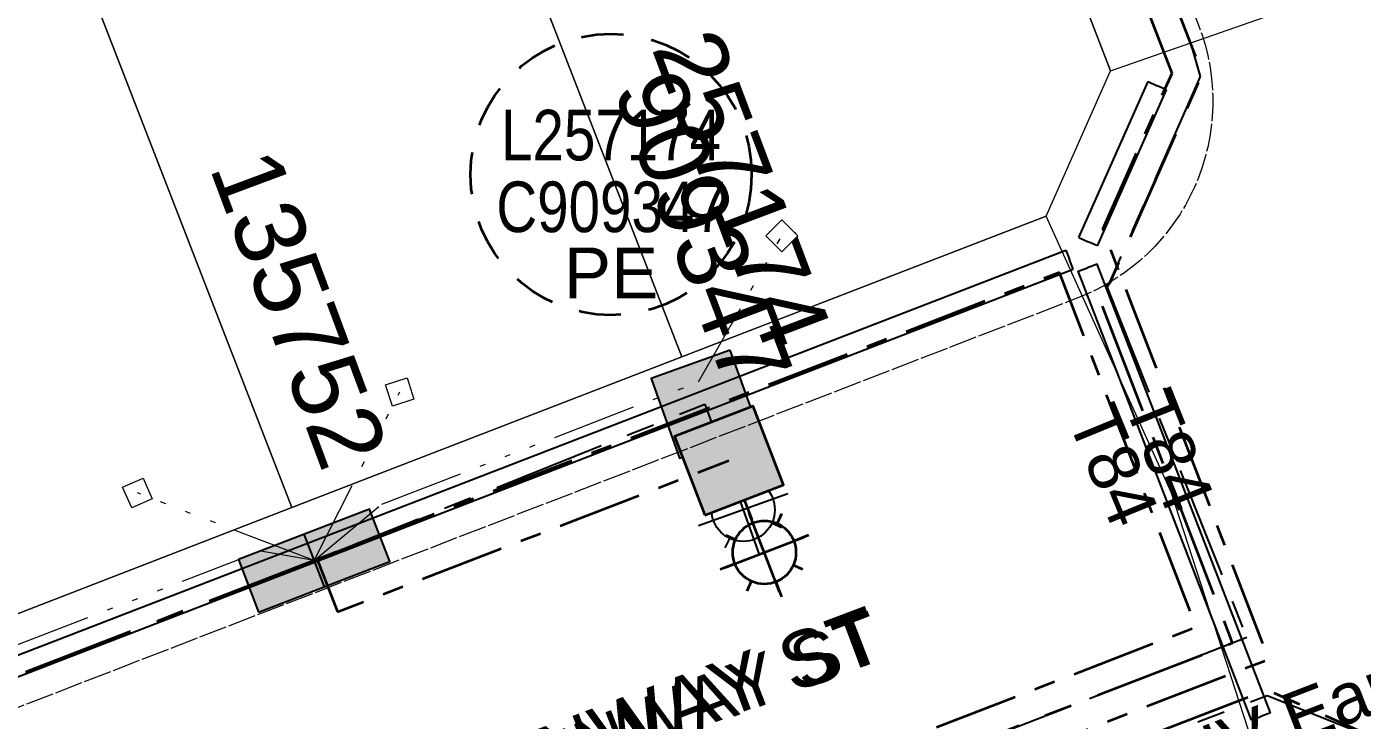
# Model space of a CAD drawing. Header units: metres. Extents: x 0 to 311505, y 0 to 6270811.
# Drawn here: x 310649.45 to 310696.96, y 6270309.97 to 6270334.63 of the extents above; entities that cross this region are included whole.
import ezdxf
from ezdxf import colors
from ezdxf.entities.mleader import LeaderData, LeaderLine
from ezdxf.enums import TextEntityAlignment as Align
from ezdxf.math import Vec2, Vec3

# ---------------------------------------------------------------- set-up
doc = ezdxf.new("R2010")
doc.units = ezdxf.units.M
for name, pattern in [('Cable Exist OH', [1, 1, 0]), ('Cable Exist UG', [7, 4, -1, 1, -1]), ('Dash', [5, 3, -2]), ('PHANTOMX2', [6.6, 3, -0.75, 0.2, -0.75, 0.2, -0.75, 0.2, -0.75])]:
    doc.linetypes.add(name, pattern=pattern)
doc.layers.get('0').update_dxf_attribs({"color": 6})
for name, color, linetype, lineweight in [('_User Miscellaneous1', 30, 'Continuous', 13), ('_User_HV_Exist', 1, 'Continuous', 35), ('_User_LV_Exist', 5, 'Continuous', 35), ('Cadastre Land Parcels_SP_EXT', 118, 'Continuous', 15), ('Cadastre Roads_SP_EXT', 218, 'Continuous', 15), ('Mains_HV_EXT', 13, 'Continuous', 25), ('Mains_LV_EXT', 163, 'Continuous', 25), ('Mains_LV_SL_EXT', 135, 'Continuous', 25), ('Services_SP_EXT', 42, 'PHANTOMX2', 20)]:
    doc.layers.add(name, color=color, linetype=linetype, lineweight=lineweight)
doc.layers.add('Cadastre Roads_SP_NEW', color=214, linetype='Continuous', lineweight=15, transparency=0.65)
for name, color, linetype in [('Equip_SP_SL_EXT', 7, 'Continuous'), ('Notes', 7, 'Continuous'), ('SupportsUG_SP_LV_EXT', 7, 'Continuous'), ('SupportsUG_SP_LV_SL_EXT', 7, 'Continuous'), ('UG_Details_SP_MISC', 7, 'Continuous')]:
    doc.layers.add(name, color=color, linetype=linetype)
doc.styles.add('COLUMN_LABEL', font='arial.ttf', dxfattribs={"height": 2})
doc.styles.add('iecARIAL', font='arial.ttf', dxfattribs={"height": 2})
doc.styles.add('POLE_LABEL', font='arial.ttf', dxfattribs={"height": 2})
doc.styles.add('SL_LABEL', font='arial.ttf', dxfattribs={"height": 2})
doc.styles.get("Standard").update_dxf_attribs({"font": 'arial.ttf'})

# ---------------------------------------------------------------- blocks, each defined once
blk = doc.blocks.new('COLUMN_EXT')
blk.add_hatch(color=256).paths.add_polyline_path([(1.5, -1.5), (1.5, 1.5), (-1.5, 1.5), (-1.5, -1.5)])
blk.add_lwpolyline([(1.5, 1.5), (-1.5, 1.5), (-1.5, -1.5), (1.5, -1.5)], close=True)
at = {"flags": 9}
for tag, p in [('SUBURB', (-1.813, 1.8)), ('NOTES', (-1.813, 2)), ('STREETNAME', (-1.813, 1.6)), ('LOCATION', (-1.813, 1.4)), ('LEGEND', (-1.813, 1.2)), ('USAGE', (-1.813, 1)), ('COLUMN_TYPE', (-1.813, 0.4)), ('OWNED_BY', (-1.813, 0.6)), ('STATE', (-1.813, 0.8))]:
    blk.add_attdef(tag, text='', height=0.2, rotation=180, dxfattribs=at).set_placement(p, align=Align.MIDDLE_LEFT)
at = {"flags": 1}
blk.add_attdef('Z', (-1.813, 2.351), '', height=0.2, rotation=180, dxfattribs=at)
at = {"flags": 9}
for tag, style, p in [('STRUCTURE_PLANT_NUMBER', 'POLE_LABEL', (-1.813, -0.031)), ('STREET_CODE', 'COLUMN_LABEL', (-1.813, 0.2))]:
    blk.add_attdef(tag, text='', height=0.2, rotation=180, dxfattribs=dict(at, style=style)).set_placement(p, align=Align.MIDDLE_LEFT)
at = {"style": 'COLUMN_LABEL', "width": 0.9, "flags": 8}
blk.add_attdef('ASSET_NUM', text='', height=2, rotation=270, dxfattribs=at).set_placement((2, -4), align=Align.MIDDLE_LEFT)
blk = doc.blocks.new('PILLAR_EXT')
blk.add_hatch(color=256).paths.add_polyline_path([(-2.5, 1), (-2.5, -1), (2.5, -1), (2.5, 1)])
for p, q in [((0, 1), (0, -1)), ((-2.5, 0), (2.5, 0))]:
    blk.add_line(p, q)
at = {"ltscale": 10}
blk.add_line((2.5, 0), (-2.5, 0), dxfattribs=at)
blk.add_lwpolyline([(-2.5, -1), (-1.25, -1), (1.25, -1), (2.5, -1), (2.5, 1), (-2.5, 1)], close=True)
at = {"width": 0.9, "flags": 8}
blk.add_attdef('ASSET_NUM', text='', height=2, rotation=90, dxfattribs=at).set_placement((-2, 4), align=Align.MIDDLE_LEFT)
for tag, p, flags in [('OWNED_BY', (0, -0.2), 9), ('STATE', (0, -0.4), 9), ('SUPPORT_TYPE', (0, -0.6), 9), ('USAGE', (0, -0.8), 9), ('LEGEND', (0, -1), 9), ('LOCATION', (0, -1.2), 9), ('NOTES', (0, -1.4), 9), ('PARENT', (0, -1.6), 9), ('STREETNAME', (0, -1.8), 9), ('SUBURB', (0, -2), 1)]:
    blk.add_attdef(tag, p, '', height=0.2, dxfattribs=dict(flags=flags))
blk = doc.blocks.new('*U361')
at = {"flags": 9}
for tag, p in [('LRATECODE', (-7.4, 0)), ('LOUTREACHVOCAB', (-7.2, 0)), ('LOUTREACH', (-7, 0)), ('LANTNUMBER', (-6.6, 0)), ('LNEW', (-6.4, 0)), ('LMASTVOCAB', (-6.2, 0)), ('LMAST', (-6, 0)), ('LLAMPVOCAB', (-5.8, 0)), ('LLAMP', (-5.6, 0)), ('LEXIST', (-5.4, 0)), ('LCHARGE3PERCENT', (-5.2, 0)), ('LCHARGE3', (-5, 0)), ('LCHARGE2PERCENT', (-4.8, 0)), ('LCHARGE2', (-4.6, 0)), ('LCHARGE1PERCENT', (-4.4, 0)), ('LCHARGE1', (-4.2, 0)), ('LCATEGORY', (-4, 0)), ('LBRACKETVOCAB', (-3.8, 0)), ('LBRACKET', (-3.6, 0)), ('LKINGHEIGHT', (-3.4, 0)), ('CREPLACE', (-3.2, 0)), ('CREMOVE', (-3, 0)), ('CNUMBER', (-2.8, 0)), ('CNEW', (-2.6, 0)), ('CEXIST', (-2.4, 0)), ('USAGE', (-2.2, 0)), ('STATE', (-2, 0)), ('OWNED_BY', (-1.8, 0)), ('ORIENTATION', (-1.6, 0)), ('OPERATING_VOLTAGE', (-1.4, 0)), ('NO_PHASES', (-1.2, 0)), ('LANTERN_TYPE', (-1, 0)), ('LANTERN_PURPOSE', (-0.8, 0)), ('CONTROL_TYPE', (-0.6, 0)), ('CONSTRUCTED_VOLTAGE', (-0.4, 0))]:
    blk.add_attdef(tag, text='', height=0.001, rotation=270, dxfattribs=at).set_placement(p, align=Align.MIDDLE_LEFT)
at = {"style": 'SL_LABEL', "flags": 9}
blk.add_attdef('STREET_CODE', text='', height=0.001, rotation=270, dxfattribs=at).set_placement((0.001, 0), align=Align.MIDDLE_LEFT)
at = {"flags": 1}
blk.add_attdef('Z', (0, 0), '', height=0.001, rotation=270, dxfattribs=at)
at = {"width": 0.9}
blk.add_attdef('LNUMBER', text='', height=1, rotation=289.8558, dxfattribs=at).set_placement((1.437, -6.924), align=Align.MIDDLE_LEFT)
at = {"flags": 9}
for tag, p in [('LREMOVE', (0, -7.6)), ('LREPLACE', (0, -7.8)), ('LTYPE', (0, -8)), ('LTYPEVOCAB', (0, -8.2)), ('LEGEND', (0, -8.4)), ('SUBURB', (0, -8.6)), ('STREETNAME', (0, -8.8)), ('LOCATION', (0, -9)), ('NOTES', (0, -9.2)), ('MAINTAINED_BY', (0, -9.863))]:
    blk.add_attdef(tag, text='', height=0.001, dxfattribs=at).set_placement(p, align=Align.MIDDLE_LEFT)
blk.add_attdef('OPERATED_BY', (0, -9.607), '', height=0.001, dxfattribs=at)
at = {"transparency": 33554687}
blk.add_wipeout([(1.932, -5.349), (0.721, -5.12), (-0.229, -4.335), (0.001, -3.125), (0.785, -2.175), (1.996, -2.404), (2.946, -3.189), (2.716, -4.4)], dxfattribs=at)
for p, q in [((0, 0), (1.359, -3.762)), ((1.996, -2.404), (1.837, -2.744)), ((0.001, -3.125), (0.34, -3.284)), ((2.946, -3.189), (1.359, -3.762)), ((1.359, -3.762), (-0.229, -4.335)), ((1.359, -3.762), (1.932, -5.349)), ((2.716, -4.4), (2.377, -4.24)), ((0.721, -5.12), (0.881, -4.781))]:
    blk.add_line(p, q)
blk.add_circle((1.359, -3.762), 1.125)
blk = doc.blocks.new('CCP_EXT')
at = {"flags": 9}
for tag, p in [('OWNED_BY', (0, -1)), ('USAGE', (0, -1.2)), ('LEGEND', (0, -1.4)), ('STATE', (0, -1.8)), ('LIFE_SUPPORT', (0, -1.6)), ('NOTES', (0, -2))]:
    blk.add_attdef(tag, text='', height=0.2, dxfattribs=at).set_placement(p, align=Align.MIDDLE_LEFT)
at = {"transparency": 33554687}
blk.add_wipeout([(0, 0.566), (0.566, 0), (0, -0.566), (-0.566, 0)], dxfattribs=at)
blk.add_lwpolyline([(-0.566, 0), (0, 0.566), (0.566, 0), (0, -0.566), (-0.566, 0)])
at = {"flags": 1}
blk.add_attdef('Z', (0, 0), '', height=0.2, dxfattribs=at)
at = {"flags": 9}
for tag, p in [('CCP_TYPE', (0, 0)), ('CONSTRUCTED_VOLTAGE', (0, -0.2)), ('NO_PHASES', (0, -0.4)), ('OPERATING_VOLTAGE', (0, -0.6)), ('ORIENTATION', (0, -0.8))]:
    blk.add_attdef(tag, text='', height=0.2, dxfattribs=at).set_placement(p, align=Align.MIDDLE_LEFT)
blk = doc.blocks.new('*U285')
at = {"linetype": 'Dash', "ltscale": 0.5}
blk.add_circle((0, 0), 5, dxfattribs=at)
at = {"insert": (0, -2.6), "char_height": 1.8, "attachment_point": 2}
blk.add_mtext('PE', dxfattribs=at)
at = {"width": 0.8}
blk.add_attdef('SNUMBER', text='', height=1.8, dxfattribs=at).set_placement((0, 0.5), align=Align.CENTER)
at = {"flags": 1}
blk.add_attdef('Z', (0, 0), '', height=0.2, dxfattribs=at)
at = {"width": 0.8}
blk.add_attdef('CNUMBER', text='', height=1.8, dxfattribs=at).set_placement((0, -0.25), align=Align.TOP_CENTER)
blk = doc.blocks.new('*U415')
for p, q in [((-3.5, 1.125), (-3.5, 1.688)), ((-4.561, 1.061), (-4.295, 0.795)), ((-2.439, 1.061), (-2.705, 0.795)), ((-4.625, 0), (-5.188, 0)), ((-4.561, -1.061), (-4.295, -0.795)), ((-2.439, -1.061), (-2.705, -0.795)), ((-3.5, -1.688), (-3.5, -1.125))]:
    blk.add_line(p, q)
at = {"linetype": 'Continuous'}
blk.add_line((-5, 0), (-2, 0), dxfattribs=at)
at = {"linetype": 'Continuous', "flags": 128}
blk.add_lwpolyline([(-3.5, 1.5), (-3.5, -1.5)], dxfattribs=at)
blk.add_circle((-3.5, 0), 1.125)
at = {"transparency": 33554687}
blk.add_wipeout([(-1.5, 1.5), (-1.5, -1.5), (1.5, -1.5), (1.5, 1.5)], dxfattribs=at)
at = {"linetype": 'Continuous'}
h = blk.add_hatch(color=256, dxfattribs=at)
h.dxf.hatch_style = 1
h.paths.add_polyline_path([(-1.5, 1.5), (-1.5, -1.5), (1.5, -1.5), (1.5, 1.5)])
blk.add_line((-1.5, 0), (-2.25, 0))
blk.add_lwpolyline([(-1.5, 1.5), (-1.5, -1.5), (1.5, -1.5), (1.5, 1.5)], close=True)

msp = doc.modelspace()

# ---------------------------------------------------------------- linework, layer by layer
at = {"layer": '_User Miscellaneous1'}
for p, q in [((310687.525, 6270326.192), (310687.189, 6270326.062)), ((310693.691, 6270310.233), (310687.525, 6270326.192)), ((310686.853, 6270325.933), (310687.189, 6270326.062)), ((310693.019, 6270309.973), (310686.853, 6270325.933)), ((310693.019, 6270309.973), (310693.355, 6270310.103)), ((310693.691, 6270310.233), (310693.355, 6270310.103))]:
    msp.add_line(p, q, dxfattribs=at)
at = {"layer": '_User_HV_Exist', "linetype": 'Cable Exist UG', "flags": 128}
msp.add_lwpolyline([(310768.476, 6270295.717), (310790.848, 6270304.385), (310792.714, 6270305.106), (310779.505, 6270339.301), (310770.545, 6270343.267), (310718.174, 6270323.037), (310714.544, 6270314.837), (310699.126, 6270308.584), (310693.568, 6270311.044), (310684.992, 6270307.732), (310692.019, 6270289.542)], dxfattribs=at)
at = {"layer": 'Cadastre Land Parcels_SP_EXT', "linetype": 'Continuous'}
for points in [[(310685.711, 6270327.893), (310688, 6270333.064), (310678.095, 6270358.709), (310661.319, 6270352.322), (310672.751, 6270322.887), (310685.711, 6270327.893)], [(310672.751, 6270322.887), (310661.319, 6270352.322), (310647.446, 6270346.962), (310658.879, 6270317.528), (310672.751, 6270322.887)], [(310658.879, 6270317.528), (310647.446, 6270346.962), (310633.573, 6270341.604), (310645.005, 6270312.169), (310658.879, 6270317.528)]]:
    msp.add_lwpolyline(points, close=True, dxfattribs=at)
at = {"layer": 'Mains_HV_EXT', "linetype": 'Cable Exist UG'}
msp.add_lwpolyline([(310688.208, 6270301.229), (310688.475, 6270303.317), (310686.438, 6270308.137), (310693.571, 6270310.851), (310699.915, 6270308.321), (310713.51, 6270313.191), (310713.51, 6270313.191), (310719.211, 6270323.068), (310732.583, 6270328.233), (310732.583, 6270328.233), (310768.668, 6270342.219), (310770.929, 6270342.959), (310773.259, 6270341.785), (310773.259, 6270341.785), (310779.581, 6270338.988), (310788.28, 6270316.585), (310780.641, 6270313.615), (310779.09, 6270315.05)], dxfattribs=at)
at = {"layer": 'Services_SP_EXT'}
msp.add_lwpolyline([(310659.671, 6270315.647), (310657.773, 6270315.985), (310657.773, 6270315.985), (310645.669, 6270311.31), (310640.614, 6270312.832)], dxfattribs=at)
at = {"layer": 'UG_Details_SP_MISC'}
for p, q in [((310686.88, 6270327.13), (310689.336, 6270332.677)), ((310687.539, 6270326.839), (310689.994, 6270332.386)), ((310689.336, 6270332.677), (310689.665, 6270332.531)), ((310689.994, 6270332.386), (310689.665, 6270332.531)), ((310686.88, 6270327.13), (310687.21, 6270326.984)), ((310632.672, 6270305.925), (310686.412, 6270326.683)), ((310686.412, 6270326.683), (310686.541, 6270326.348)), ((310687.539, 6270326.839), (310687.21, 6270326.984)), ((310686.671, 6270326.012), (310686.541, 6270326.348)), ((310687.525, 6270326.192), (310687.189, 6270326.062)), ((310693.691, 6270310.233), (310687.525, 6270326.192)), ((310632.932, 6270305.253), (310686.671, 6270326.012)), ((310686.853, 6270325.933), (310687.189, 6270326.062)), ((310693.019, 6270309.973), (310686.853, 6270325.933)), ((310693.019, 6270309.973), (310693.355, 6270310.103)), ((310693.691, 6270310.233), (310693.355, 6270310.103))]:
    msp.add_line(p, q, dxfattribs=at)

# ---------------------------------------------------------------- block references
at = {"layer": 'SupportsUG_SP_LV_EXT'}
ref = msp.add_blockref('PILLAR_EXT', (310659.671, 6270315.647), dxfattribs=dict(at, rotation=21.05154494714438))
ref.add_attrib('ASSET_NUM', '135752', dxfattribs={"layer": '0', "height": 2.5, "rotation": 290.4104, "style": 'iecARIAL'}).set_placement((310661.171, 6270319.147), align=Align.MIDDLE_RIGHT)
at = {"layer": 'SupportsUG_SP_LV_SL_EXT'}
ref = msp.add_blockref('COLUMN_EXT', (310673.577, 6270321.214), dxfattribs=dict(at, rotation=19.85583072735424))
ref.add_attrib('ASSET_NUM', '909347', dxfattribs={"layer": '0', "height": 2.5, "rotation": 290.6866, "style": 'COLUMN_LABEL'}).set_placement((310675.577, 6270321.964), align=Align.MIDDLE_RIGHT)

# ---------------------------------------------------------------- texts
at = {"layer": 'Mains_HV_EXT'}
msp.add_text('HV Earthing', height=1.8, rotation=21.0316, dxfattribs=at).set_placement((310690.644, 6270307.588))
at = {"layer": 'Mains_LV_EXT'}
for rotation, p in [(291.7421, (310688.452, 6270321.231)), (292.3041, (310686.451, 6270320.698))]:
    msp.add_text('T84', height=1.8, rotation=rotation, dxfattribs=at).set_placement(p)

# ---------------------------------------------------------------- next in the draw order: block references
at = {"layer": 'Equip_SP_SL_EXT'}
ref = msp.add_blockref('*U361', (310673.577, 6270321.214), dxfattribs=at)
ref.add_attrib('ASSET_NUM', '257174', dxfattribs={"layer": '0', "height": 2.5, "rotation": 290.6866, "style": 'iecARIAL'}).set_placement((310675.077, 6270322.714), align=Align.BOTTOM_RIGHT)
at = {"layer": 'Services_SP_EXT'}
for p, rotation in [((310662.721, 6270321.642), 243.0515447048846), ((310653.388, 6270318.05), 339.0515449574901)]:
    msp.add_blockref('CCP_EXT', p, dxfattribs=dict(at, rotation=rotation))

# ---------------------------------------------------------------- next in the draw order: linework, layer by layer
at = {"layer": '_User_LV_Exist', "linetype": 'Cable Exist UG', "flags": 128}
msp.add_lwpolyline([(310659.671, 6270315.647), (310645.267, 6270310.082), (310645.267, 6270310.082), (310632.328, 6270305.085), (310625.641, 6270308.045), (310615.508, 6270334.276), (310614.751, 6270336.237), (310614.751, 6270336.237), (310609.876, 6270348.857), (310604.48, 6270362.826)], dxfattribs=at)
at = {"layer": '_User_LV_Exist', "linetype": 'Cable Exist UG', "ltscale": 0.75, "flags": 128}
msp.add_lwpolyline([(310672.293, 6270301.754), (310670.852, 6270305.486), (310691.051, 6270313.288), (310686.184, 6270325.888), (310659.78, 6270315.689)], dxfattribs=at)
at = {"layer": 'Cadastre Roads_SP_EXT', "linetype": 'Continuous'}
msp.add_lwpolyline([(310698.69, 6270336.799), (310671.978, 6270405.97), (310643.377, 6270479.985), (310632.822, 6270475.906), (310629.09, 6270474.465), (310634.249, 6270472.22), (310639, 6270459.921), (310644.5, 6270445.683), (310650.167, 6270431.01), (310655.697, 6270416.693), (310661.249, 6270402.32), (310666.936, 6270387.597), (310672.497, 6270373.201), (310678.095, 6270358.709), (310688, 6270333.064), (310698.69, 6270336.799)], close=True, dxfattribs=at)
at = {"layer": 'Mains_LV_SL_EXT', "color": 4, "linetype": 'Cable Exist UG'}
msp.add_lwpolyline([(310659.671, 6270315.647), (310673.577, 6270321.214)], dxfattribs=at)
at = {"layer": 'Services_SP_EXT'}
for points in [[(310659.671, 6270315.647), (310662.721, 6270321.642)], [(310659.671, 6270315.647), (310653.388, 6270318.05)]]:
    msp.add_lwpolyline(points, dxfattribs=at)

# ---------------------------------------------------------------- next in the draw order: block references
at = {"layer": '_User_LV_Exist', "linetype": 'ByBlock', "lineweight": -2}
msp.add_blockref('*U285', (310670.236, 6270329.376), dxfattribs=at).add_auto_attribs({'SNUMBER': 'L257174', 'CNUMBER': 'C909347'})
at = {"layer": 'Services_SP_EXT'}
msp.add_blockref('CCP_EXT', (310676.311, 6270327.194), dxfattribs=at)

# ---------------------------------------------------------------- next in the draw order: linework, layer by layer
at = {"layer": '_User_LV_Exist', "linetype": 'Cable Exist UG', "ltscale": 0.75, "flags": 128}
msp.add_lwpolyline([(310698.209, 6270279.069), (310699.83, 6270274.871), (310703.561, 6270276.312), (310695.094, 6270298.234), (310691.362, 6270296.792), (310686.498, 6270309.385), (310693.594, 6270312.126), (310693.638, 6270312.143), (310688.753, 6270324.789), (310687.942, 6270326.889), (310687.734, 6270327.427), (310690.192, 6270332.98), (310673.978, 6270374.957)], dxfattribs=at)
at = {"layer": 'Cadastre Roads_SP_EXT', "linetype": 'Continuous'}
msp.add_lwpolyline([(310650.339, 6270291.113), (310661.777, 6270295.534), (310673.008, 6270299.874), (310684.203, 6270304.201), (310693.502, 6270307.795), (310690.163, 6270318.083), (310685.711, 6270327.893), (310672.751, 6270322.887), (310658.879, 6270317.529), (310645.005, 6270312.169), (310632.352, 6270307.281), (310636.116, 6270297.193), (310639.891, 6270287.075), (310650.339, 6270291.113)], close=True, dxfattribs=at)
at = {"layer": 'Mains_HV_EXT', "linetype": 'Cable Exist UG'}
msp.add_lwpolyline([(310664.191, 6270403.068), (310675.353, 6270374.171), (310685.13, 6270348.86), (310690.848, 6270334.058), (310691.194, 6270332.862), (310691.194, 6270332.862), (310687.885, 6270325.353), (310692.847, 6270312.91), (310692.847, 6270312.91), (310683.964, 6270309.445), (310684.718, 6270307.56), (310686.619, 6270302.57), (310686.648, 6270302.493), (310688.208, 6270301.229)], dxfattribs=at)
at = {"layer": 'Services_SP_EXT'}
msp.add_lwpolyline([(310659.671, 6270315.647), (310662.079, 6270317.649), (310662.079, 6270317.649), (310673.349, 6270322.002), (310676.311, 6270327.194)], dxfattribs=at)

# ---------------------------------------------------------------- next in the draw order: block references
at = {"layer": '_User_LV_Exist', "rotation": 111.1}
msp.add_blockref('*U415', (310674.429, 6270319.203), dxfattribs=at)

# ---------------------------------------------------------------- next in the draw order: linework, layer by layer
at = {"layer": '_User_HV_Exist', "linetype": 'Cable Exist UG', "flags": 128}
msp.add_lwpolyline([(310669.631, 6270280.894), (310661.884, 6270300.95), (310692.345, 6270312.716), (310687.478, 6270325.316), (310687.978, 6270325.509), (310691.274, 6270332.954), (310679.263, 6270364.05)], dxfattribs=at)
at = {"layer": '_User_LV_Exist', "color": 4, "linetype": 'Cable Exist UG', "ltscale": 0.75, "flags": 128}
msp.add_lwpolyline([(310659.783, 6270315.69), (310660.499, 6270313.822), (310674.43, 6270319.204)], dxfattribs=at)

# ---------------------------------------------------------------- next in the draw order: leaders
at = {"layer": 'Notes'}
ml = msp.add_multileader_mtext('Standard', dxfattribs=at)
ml.set_content('Constructed under  \\PURS15861', color=256)
ml.set_leader_properties()
ml.build(insert=Vec2(0, 0))
ml.multileader.update_dxf_attribs({"leader_type": 2, "has_text_frame": 1, "text_left_attachment_type": 2, "text_right_attachment_type": 2, "dogleg_length": 0.01})
ctx = ml.context
ctx.base_point, ctx.char_height, ctx.plane_origin, ctx.plane_x_axis, ctx.plane_y_axis = Vec3(310975.192, 6270395.779), 1.8, Vec3(312213.891, 6270750.769), Vec3(0.932874, 0.360203), Vec3(-0.360203, 0.932874)
ctx.left_attachment, ctx.right_attachment, ctx.text_align_type = 2, 2, 1
notes = []
notes.append((ctx, [(0, (0, 0, 0), (0, 0), (1, 0), 1, [])]))
ctx.mtext.insert, ctx.mtext.text_direction, ctx.mtext.rotation, ctx.mtext.width, ctx.mtext.alignment, ctx.mtext.flow_direction = Vec3(310985.783, 6270402.491), Vec3(0.932874, 0.360203), 0.368486, 20.92345, 2, 5
ctx.mtext.has_bg_fill, ctx.mtext.bg_color, ctx.mtext.bg_scale_factor, ctx.mtext.bg_transparency, ctx.mtext.use_window_bg_color = 1, -1073741824, 2, 0, 1
for ctx, leaders in notes:
    for number, flags, end, landing, length, lines in leaders:
        leader = LeaderData()
        leader.index, (leader.has_last_leader_line, leader.has_dogleg_vector, leader.attachment_direction) = number, flags
        leader.last_leader_point, leader.dogleg_vector, leader.dogleg_length = Vec3(end), Vec3(landing), length
        for number, points, colour, breaks in lines:
            line = LeaderLine()
            line.index, line.vertices, line.color, line.breaks = number, Vec3.list(points), colors.encode_raw_color(colour), breaks
            leader.lines.append(line)
        ctx.leaders.append(leader)

# ---------------------------------------------------------------- next in the draw order: leaders
ml = msp.add_multileader_mtext('Standard', dxfattribs=at)
ml.set_content('Constructed under  \\PURS16270', color=256)
ml.set_leader_properties()
ml.build(insert=Vec2(0, 0))
ml.multileader.update_dxf_attribs({"leader_type": 2, "has_text_frame": 1, "text_left_attachment_type": 2, "text_right_attachment_type": 2, "dogleg_length": 0.01})
ctx = ml.context
ctx.base_point, ctx.char_height, ctx.plane_origin, ctx.plane_x_axis, ctx.plane_y_axis = Vec3(310863.5, 6270348.229), 1.8, Vec3(312104.333, 6270705.463), Vec3(0.932874, 0.360203), Vec3(-0.360203, 0.932874)
ctx.left_attachment, ctx.right_attachment, ctx.text_align_type = 2, 2, 1
notes = []
notes.append((ctx, [(0, (0, 0, 0), (0, 0), (1, 0), 1, [])]))
ctx.mtext.insert, ctx.mtext.text_direction, ctx.mtext.rotation, ctx.mtext.width, ctx.mtext.alignment, ctx.mtext.flow_direction = Vec3(310874.091, 6270354.941), Vec3(0.932874, 0.360203), 0.368486, 20.92345, 2, 5
ctx.mtext.has_bg_fill, ctx.mtext.bg_color, ctx.mtext.bg_scale_factor, ctx.mtext.bg_transparency, ctx.mtext.use_window_bg_color = 1, -1073741824, 2, 0, 1
for ctx, leaders in notes:
    for number, flags, end, landing, length, lines in leaders:
        leader = LeaderData()
        leader.index, (leader.has_last_leader_line, leader.has_dogleg_vector, leader.attachment_direction) = number, flags
        leader.last_leader_point, leader.dogleg_vector, leader.dogleg_length = Vec3(end), Vec3(landing), length
        for number, points, colour, breaks in lines:
            line = LeaderLine()
            line.index, line.vertices, line.color, line.breaks = number, Vec3.list(points), colors.encode_raw_color(colour), breaks
            leader.lines.append(line)
        ctx.leaders.append(leader)

# ---------------------------------------------------------------- next in the draw order: leaders
ml = msp.add_multileader_mtext('Standard', dxfattribs=at)
ml.set_content('Constructed under  \\PURS16270', color=256)
ml.set_leader_properties()
ml.build(insert=Vec2(0, 0))
ml.multileader.update_dxf_attribs({"leader_type": 2, "has_text_frame": 1, "text_left_attachment_type": 2, "text_right_attachment_type": 2, "dogleg_length": 0.01})
ctx = ml.context
ctx.base_point, ctx.char_height, ctx.plane_origin, ctx.plane_x_axis, ctx.plane_y_axis = Vec3(310744.628, 6270298.903), 1.8, Vec3(311985.461, 6270656.138), Vec3(0.932874, 0.360203), Vec3(-0.360203, 0.932874)
ctx.left_attachment, ctx.right_attachment, ctx.text_align_type = 2, 2, 1
notes = []
notes.append((ctx, [(0, (0, 0, 0), (0, 0), (1, 0), 1, [])]))
ctx.mtext.insert, ctx.mtext.text_direction, ctx.mtext.rotation, ctx.mtext.width, ctx.mtext.alignment, ctx.mtext.flow_direction = Vec3(310755.22, 6270305.615), Vec3(0.932874, 0.360203), 0.368486, 20.92345, 2, 5
ctx.mtext.has_bg_fill, ctx.mtext.bg_color, ctx.mtext.bg_scale_factor, ctx.mtext.bg_transparency, ctx.mtext.use_window_bg_color = 1, -1073741824, 2, 0, 1
for ctx, leaders in notes:
    for number, flags, end, landing, length, lines in leaders:
        leader = LeaderData()
        leader.index, (leader.has_last_leader_line, leader.has_dogleg_vector, leader.attachment_direction) = number, flags
        leader.last_leader_point, leader.dogleg_vector, leader.dogleg_length = Vec3(end), Vec3(landing), length
        for number, points, colour, breaks in lines:
            line = LeaderLine()
            line.index, line.vertices, line.color, line.breaks = number, Vec3.list(points), colors.encode_raw_color(colour), breaks
            leader.lines.append(line)
        ctx.leaders.append(leader)

# ---------------------------------------------------------------- next in the draw order: linework, layer by layer
at = {"layer": 'Cadastre Roads_SP_NEW', "linetype": 'Cable Exist OH', "flags": 128}
msp.add_lwpolyline([(310572.156, 6270446.495), (310566.279, 6270444.225), (310565.198, 6270447.023, -0.414209), (310569.492, 6270456.722), (310627.327, 6270479.062, -0.414214), (310637.026, 6270474.769), (310691.137, 6270334.686, -0.414214), (310686.843, 6270324.988), (310629.008, 6270302.647, -0.414214), (310619.309, 6270306.941), (310625.186, 6270309.211), (310572.156, 6270446.495)], format="xyb", dxfattribs=at)

# ---------------------------------------------------------------- next in the draw order: texts
at = {"layer": '_User Miscellaneous1'}
msp.add_text('FENWAY ST', height=2, rotation=20.6, dxfattribs=at).set_placement((310664.773, 6270306.449))

# ---------------------------------------------------------------- next in the draw order: leaders
at = {"layer": 'Notes'}
ml = msp.add_multileader_mtext('Standard', dxfattribs=at)
ml.set_content('Future construction under  \\PURS19531', color=256)
ml.set_leader_properties()
ml.build(insert=Vec2(0, 0))
ml.multileader.update_dxf_attribs({"leader_type": 2, "has_text_frame": 1, "text_left_attachment_type": 2, "text_right_attachment_type": 2, "dogleg_length": 0.01})
ctx = ml.context
ctx.base_point, ctx.char_height, ctx.plane_origin, ctx.plane_x_axis, ctx.plane_y_axis = Vec3(310873.106, 6270327.315), 1.8, Vec3(312113.214, 6270685.405), Vec3(0.932874, 0.360203), Vec3(-0.360203, 0.932874)
ctx.left_attachment, ctx.right_attachment, ctx.text_align_type = 2, 2, 1
notes = []
notes.append((ctx, [(0, (0, 0, 0), (0, 0), (1, 0), 1, [])]))
ctx.mtext.insert, ctx.mtext.text_direction, ctx.mtext.rotation, ctx.mtext.width, ctx.mtext.alignment, ctx.mtext.flow_direction = Vec3(310883.176, 6270335.418), Vec3(0.932874, 0.360203), 0.368486, 20.92345, 2, 5
ctx.mtext.has_bg_fill, ctx.mtext.bg_color, ctx.mtext.bg_scale_factor, ctx.mtext.bg_transparency, ctx.mtext.use_window_bg_color = 1, -1073741824, 2, 0, 1
for ctx, leaders in notes:
    for number, flags, end, landing, length, lines in leaders:
        leader = LeaderData()
        leader.index, (leader.has_last_leader_line, leader.has_dogleg_vector, leader.attachment_direction) = number, flags
        leader.last_leader_point, leader.dogleg_vector, leader.dogleg_length = Vec3(end), Vec3(landing), length
        for number, points, colour, breaks in lines:
            line = LeaderLine()
            line.index, line.vertices, line.color, line.breaks = number, Vec3.list(points), colors.encode_raw_color(colour), breaks
            leader.lines.append(line)
        ctx.leaders.append(leader)

# ---------------------------------------------------------------- next in the draw order: texts
at = {"layer": '_User_HV_Exist', "transparency": 33554674}
msp.add_text('FENWAY ST', height=1.8, rotation=21.1186, dxfattribs=at).set_placement((310666.382, 6270306.914))

doc.saveas('drawing.dxf')
